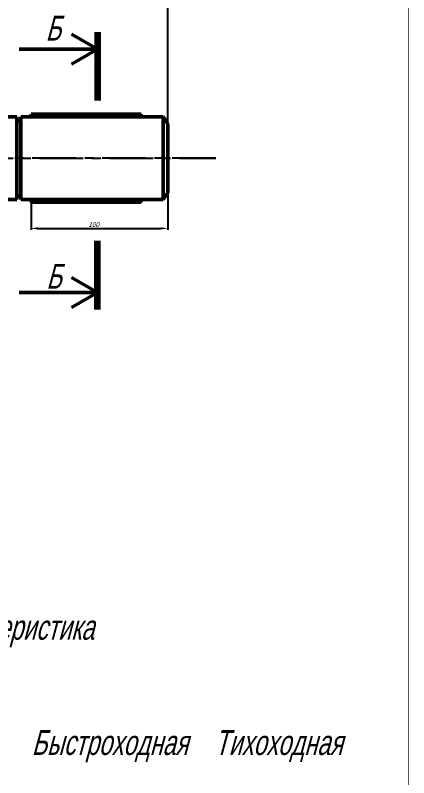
# Model space of a CAD drawing. Header units: millimetres. Extents: x 17910 to 19863, y 26307 to 27710.
# Drawn here: x 19577 to 19863, y 26879 to 27433 of the extents above; entities that cross this region are included whole.
import ezdxf

# ---------------------------------------------------------------- set-up
doc = ezdxf.new("R2010")
doc.units = ezdxf.units.MM
doc.linetypes.add('CENTER', pattern=[50.8, 31.75, -6.35, 6.35, -6.35])
doc.layers.add('ОСЕВ', color=5, linetype='CENTER')
doc.layers.add('РАЗМ', color=6, linetype='Continuous')
doc.layers.add('ОСН', color=7, linetype='Continuous', lineweight=50)
doc.styles.add('MYSTYLE2', font='cad1win.shx', dxfattribs={"width": 0.8, "oblique": 15})
doc.styles.add('STYLE1', font='cad1win.shx', dxfattribs={"width": 0.9, "oblique": 15})
doc.dimstyles.new('STANDARD1', dxfattribs={"dimtxt": 3.5, "dimasz": 5, "dimexe": 1, "dimexo": 0, "dimgap": 1, "dimtad": 1, "dimdec": 4, "dimdsep": 46, "dimlunit": 6, "dimtxsty": 'MYSTYLE2', "dimcen": 2.5, "dimadec": 0, "dimazin": 0, "dimtfac": 1, "dimtdec": 4, "dimtmove": 0, "dimatfit": 3, "dimfxl": 0, "dimtolj": 1, "dimtzin": 0, "dimarcsym": 0})

# ---------------------------------------------------------------- blocks, each defined once
blk = doc.blocks.new('*D24')
at = {"layer": 'DEFPOINTS', "color": 0}
for p in [(19392.21, 27572.08), (19687.51, 27573.13), (19687.51, 27353.74)]:
    blk.add_point(p, dxfattribs=at)
at = {"layer": 'РАЗМ', "color": 0, "lineweight": -2}
for p, q in [((19392.21, 27572.08), (19392.21, 27574.13)), ((19687.51, 27353.74), (19687.51, 27574.13)), ((19397.21, 27573.13), (19682.51, 27573.13))]:
    blk.add_line(p, q, dxfattribs=at)
at = {"layer": 'РАЗМ', "color": 0}
for points in [[(19397.21, 27573.96), (19397.21, 27572.3), (19392.21, 27573.13)], [(19682.51, 27573.96), (19682.51, 27572.3), (19687.51, 27573.13)]]:
    blk.add_solid(points, dxfattribs=at)
at = {"layer": 'РАЗМ', "color": 0, "insert": (19551.55, 27575.88), "char_height": 3.5, "attachment_point": 5, "style": 'MYSTYLE2'}
blk.add_mtext('\\A1;285', dxfattribs=at)
blk = doc.blocks.new('*D21')
at = {"layer": 'DEFPOINTS', "color": 0}
for p in [(19687.51, 27303.64), (19588.28, 27296.78), (19687.51, 27277.7)]:
    blk.add_point(p, dxfattribs=at)
at = {"layer": 'РАЗМ', "color": 0, "lineweight": -2}
for p, q in [((19687.51, 27303.64), (19687.51, 27276.7)), ((19588.28, 27296.78), (19588.28, 27276.7)), ((19593.28, 27277.7), (19682.51, 27277.7))]:
    blk.add_line(p, q, dxfattribs=at)
at = {"layer": 'РАЗМ', "color": 0}
for points in [[(19593.28, 27278.53), (19593.28, 27276.87), (19588.28, 27277.7)], [(19682.51, 27278.53), (19682.51, 27276.87), (19687.51, 27277.7)]]:
    blk.add_solid(points, dxfattribs=at)
at = {"layer": 'РАЗМ', "color": 0, "insert": (19633.81, 27280.45), "char_height": 3.5, "attachment_point": 5, "style": 'MYSTYLE2'}
blk.add_mtext('\\A1;100', dxfattribs=at)

msp = doc.modelspace()

# ---------------------------------------------------------------- linework, layer by layer
at = {"const_width": 0.5}
for points in [[(19862.3245, 27709.73423), (19862.3245, 26307.23423), (17909.8245, 26307.23423)], [(17909.8245, 26307.23423), (17909.8245, 27709.73423), (19862.3245, 27709.73423), (19862.3245, 26307.23423)]]:
    msp.add_lwpolyline(points, dxfattribs=at)
at = {"layer": 'ОСЕВ'}
for p, q in [((19086.34692, 27328.69172), (19722.42629, 27328.69172)), ((19722.42629, 27328.69172), (19423.16738, 27328.69172))]:
    msp.add_line(p, q, dxfattribs=at)
at = {"layer": 'ОСН'}
for p, q in [((19636.54986, 27407.98395), (19617.5341, 27418.88262)), ((19579.66792, 27407.98395), (19636.54986, 27407.98395)), ((19636.54986, 27407.98395), (19617.5341, 27397.08529)), ((19577.8525, 27358.69172), (19529.20719, 27358.69172)), ((19577.8525, 27358.69172), (19577.8525, 27298.69172)), ((19589.20719, 27358.69172), (19580.8525, 27358.69172)), ((19580.8525, 27298.69172), (19580.8525, 27358.69172)), ((19588.28283, 27360.60045), (19668.18258, 27360.60045)), ((19588.28283, 27358.69172), (19588.28283, 27360.60045)), ((19684.20719, 27358.69172), (19589.20719, 27358.69172)), ((19668.18258, 27358.69172), (19668.18258, 27360.60045)), ((19687.51066, 27353.74273), (19684.20719, 27358.69172)), ((19684.20719, 27358.69172), (19684.20719, 27328.69172)), ((19687.51066, 27353.74273), (19687.51066, 27328.69172)), ((19684.20719, 27298.69172), (19684.20719, 27328.69172)), ((19687.51066, 27303.6407), (19687.51066, 27328.69172)), ((19684.20719, 27298.69172), (19687.51066, 27303.6407)), ((19577.8525, 27298.69172), (19529.20719, 27298.69172)), ((19589.20719, 27298.69172), (19580.8525, 27298.69172)), ((19588.28283, 27298.69172), (19588.28283, 27296.78298)), ((19684.20719, 27298.69172), (19589.20719, 27298.69172)), ((19668.18258, 27298.69172), (19668.18258, 27296.78298)), ((19588.28283, 27296.78298), (19668.18258, 27296.78298)), ((19636.54986, 27231.06347), (19617.5341, 27241.96214)), ((19579.66792, 27231.06347), (19636.54986, 27231.06347)), ((19636.54986, 27231.06347), (19617.5341, 27220.16481))]:
    msp.add_line(p, q, dxfattribs=at)
at = {"layer": 'ОСН', "lineweight": 100}
for p, q in [((19636.54986, 27420.22339), (19636.54986, 27370.46901)), ((19636.54986, 27218.82403), (19636.54986, 27268.57842))]:
    msp.add_line(p, q, dxfattribs=at)
at = {"layer": 'ОСН'}
for centre, start, end in [((19579.33607, 27357.54829), 200.0895815, 343.7317718), ((19579.33607, 27299.83515), 16.2682282, 159.9104185)]:
    msp.add_arc(centre, 1.57968, start, end, dxfattribs=at)

# ---------------------------------------------------------------- texts
at = {"layer": 'ОСН', "style": 'STYLE1', "oblique": 15, "width": 0.7}
for s, p in [('Б', (19598.8037, 27414.11471)), ('Б', (19599.29749, 27233.91091)), ('Техническая характеристика', (19407.96947, 26978.96493)), ('Быстроходная', (19588.68391, 26895.27797)), ('Тихоходная ', (19721.49876, 26895.27797))]:
    msp.add_text(s, height=18, dxfattribs=at).set_placement(p)

# ---------------------------------------------------------------- dimensions: what is measured, and where the dimension line sits
at = {"layer": 'РАЗМ'}
for base, p1, p2, text, picture, middle in [((19687.51066, 27573.1316), (19392.20719, 27572.08127), (19687.51066, 27353.74273), '285', '*D24', (19551.55227, 27573.1316)), ((19687.51066, 27277.69879), (19588.28283, 27296.78298), (19687.51066, 27303.6407), '100', '*D21', (19633.80842, 27277.69879))]:
    dim = msp.add_linear_dim(base=base, p1=p1, p2=p2, text=text, dimstyle='STANDARD1', dxfattribs=at)
    dim.commit()
    dim.dimension.update_dxf_attribs({"geometry": picture, "text_midpoint": middle, "dimtype": 160})

doc.saveas('drawing.dxf')
